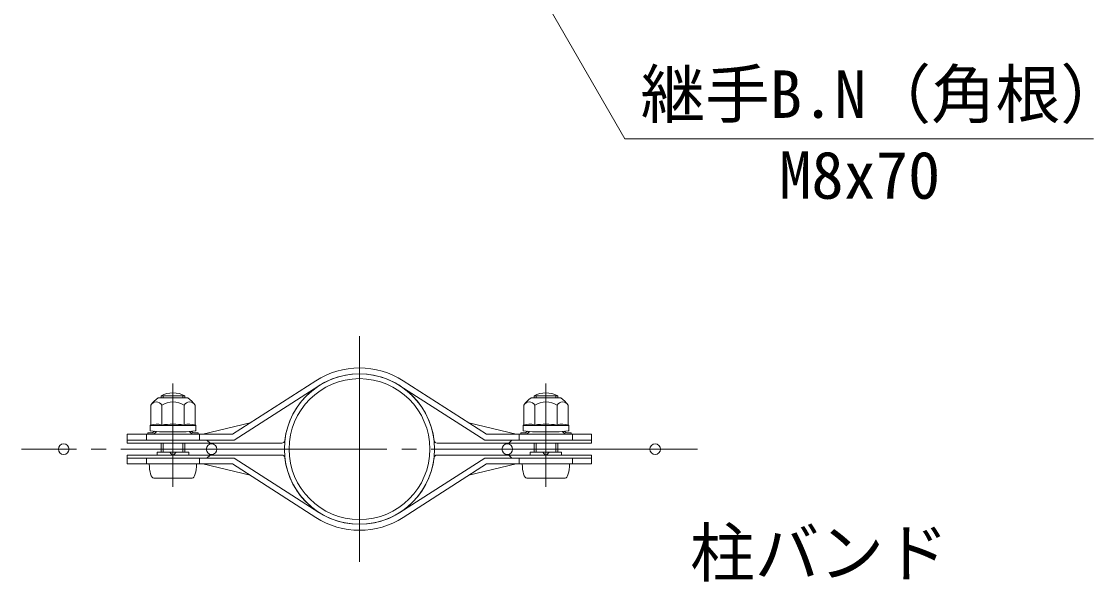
# Model space of a CAD drawing. Units: millimetres, scale not verified. Extents: x -6299 to 6301, y -4455 to 4455.
# Drawn here: x 3839 to 4927, y -38 to 530 of the extents above; entities that cross this region are included whole.
import ezdxf
from ezdxf.enums import TextEntityAlignment as Align

# ---------------------------------------------------------------- set-up
doc = ezdxf.new("R2010")
doc.units = ezdxf.units.MM
doc.header["$LTSCALE"] = 15
doc.linetypes.add('LONG_CHAIN', pattern=[21, 18, -1, 1, -1])
doc.linetypes.add('LONG_DASHED2', pattern=[13, 12, -1])
for name, color, linetype, lineweight in [('0-0_D-STR-TXT', 7, 'Continuous', 9), ('0-3_D-STR2', 7, 'Continuous', 9), ('0-6_D-STR1', 1, 'Continuous', 9), ('0-7_D-BMK', 2, 'LONG_CHAIN', 9), ('0-8_D-STR3', 3, 'Continuous', 9)]:
    doc.layers.add(name, color=color, linetype=linetype, lineweight=lineweight)
doc.styles.add('ＭＳ ゴシック', font='')
doc.styles.get('ＭＳ ゴシック').set_extended_font_data('MS Gothic')

msp = doc.modelspace()

# ---------------------------------------------------------------- linework, layer by layer
at = {"layer": '0-0_D-STR-TXT'}
msp.add_lwpolyline([(4926.93, 410.99), (4451.43, 410.99), (4195.2, 854.81)], dxfattribs=at)
at = {"layer": '0-3_D-STR2'}
for centre in [(3882.2, 96.45), (4032.2, 96.45), (4332.2, 96.45), (4482.2, 96.45)]:
    msp.add_circle(centre, 5.4, dxfattribs=at)
at = {"layer": '0-6_D-STR1'}
for radius in [76.2, 71.4]:
    msp.add_circle((4182.2, 96.45), radius, dxfattribs=at)
at = {"layer": '0-7_D-BMK'}
for p, q in [((4182.2, 210.75), (4182.2, -17.85)), ((3993.01, 58.37), (3993.01, 162.84)), ((4371.38, 58.37), (4371.38, 162.84)), ((4525.1, 96.45), (3839.3, 96.45))]:
    msp.add_line(p, q, dxfattribs=at)
at = {"layer": '0-8_D-STR3'}
for p, q in [((4053.26, 111.49), (4137.87, 165.68)), ((4311.13, 111.49), (4226.52, 165.68)), ((3978.01, 148.39), (4008.01, 148.39)), ((3981.01, 148.39), (3981.01, 150.41)), ((3981.01, 150.41), (4005.01, 150.41)), ((3983.04, 148.39), (3983.04, 150.41)), ((4002.97, 148.39), (4002.97, 150.41)), ((4005.01, 148.39), (4005.01, 150.41)), ((4356.38, 148.39), (4386.38, 148.39)), ((4359.38, 148.39), (4359.38, 150.41)), ((4383.38, 150.41), (4359.38, 150.41)), ((4361.42, 148.39), (4361.42, 150.41)), ((4381.35, 148.39), (4381.35, 150.41)), ((4383.38, 148.39), (4383.38, 150.41)), ((3970.49, 140.88), (3970.49, 120.79)), ((3981.75, 140.88), (3981.75, 120.49)), ((4004.26, 140.88), (4004.26, 120.49)), ((4015.52, 140.88), (4015.52, 120.79)), ((4348.87, 140.88), (4348.87, 120.79)), ((4360.13, 140.88), (4360.13, 120.49)), ((4382.64, 140.88), (4382.64, 120.49)), ((4393.9, 140.88), (4393.9, 120.79)), ((3969.76, 120.36), (3969.76, 115.36)), ((3993.01, 120.49), (3969.83, 120.49)), ((3970.49, 120.79), (3969.98, 120.65)), ((3993.01, 120.49), (4016.18, 120.49)), ((4016.26, 120.29), (4016.26, 115.36)), ((4023.35, 111.49), (4071.2, 122.98)), ((4341.04, 111.49), (4293.2, 122.98)), ((4348.13, 120.36), (4348.13, 115.36)), ((4371.38, 120.49), (4348.21, 120.49)), ((4348.87, 120.79), (4348.36, 120.65)), ((4371.38, 120.49), (4394.56, 120.49)), ((4394.63, 120.29), (4394.63, 115.36)), ((4053.26, 111.49), (3946.67, 111.49)), ((3946.67, 111.49), (3946.67, 102.49)), ((3966, 111.49), (3966, 105.49)), ((3966, 111.49), (3966, 105.49)), ((3967.51, 112.99), (3971.83, 112.99)), ((3967.51, 112.99), (3967.51, 111.49)), ((3967.51, 111.49), (3971.83, 111.49)), ((3979.51, 113.89), (3970.02, 115.06)), ((3972.7, 113.27), (3974.44, 114.52)), ((3973.57, 112.05), (3976.6, 114.21)), ((3979.51, 113.89), (4006.51, 113.89)), ((4006.51, 113.89), (4015.99, 115.06)), ((4012.44, 112.05), (4009.42, 114.21)), ((4013.31, 113.27), (4011.57, 114.52)), ((4014.19, 111.49), (4018.51, 111.49)), ((4020.01, 111.49), (4020.01, 105.49)), ((4020.01, 111.49), (4020.01, 105.49)), ((4344.38, 111.49), (4344.38, 105.49)), ((4345.88, 112.99), (4350.2, 112.99)), ((4345.88, 112.99), (4345.88, 111.49)), ((4345.88, 111.49), (4350.2, 111.49)), ((4357.88, 113.89), (4348.4, 115.06)), ((4351.08, 113.27), (4352.82, 114.52)), ((4351.95, 112.05), (4354.97, 114.21)), ((4357.88, 113.89), (4384.88, 113.89)), ((4384.88, 113.89), (4394.37, 115.06)), ((4390.82, 112.05), (4387.8, 114.21)), ((4391.69, 113.27), (4389.95, 114.52)), ((4392.57, 111.49), (4396.88, 111.49)), ((4398.39, 111.49), (4398.39, 105.49)), ((4103.46, 102.49), (3946.67, 102.49)), ((3981.01, 93.41), (3981.01, 102.49)), ((3983.04, 93.41), (3983.04, 102.49)), ((4002.97, 93.41), (4002.97, 102.49)), ((4005.01, 93.41), (4005.01, 102.49)), ((4027.51, 105.49), (4030.63, 102.49)), ((4260.93, 102.49), (4417.72, 102.49)), ((4336.88, 105.49), (4333.76, 102.49)), ((4359.38, 93.41), (4359.38, 102.49)), ((4361.42, 93.41), (4361.42, 102.49)), ((4381.35, 93.41), (4381.35, 102.49)), ((4383.38, 93.41), (4383.38, 102.49)), ((4103.46, 90.41), (3946.67, 90.41)), ((3946.67, 81.41), (3946.67, 90.41)), ((3966, 81.41), (3966, 87.41)), ((3977.05, 93.41), (4008.96, 93.41)), ((3977.05, 93.41), (3977.05, 90.41)), ((3989.82, 93.41), (3992.37, 90.41)), ((3993.64, 90.41), (3996.19, 93.41)), ((4008.96, 93.41), (4008.96, 90.41)), ((4020.01, 81.41), (4020.01, 87.41)), ((4020.01, 81.41), (4020.01, 87.41)), ((4027.51, 87.41), (4030.63, 90.41)), ((4260.93, 90.41), (4417.72, 90.41)), ((4336.88, 87.41), (4333.76, 90.41)), ((4344.38, 81.41), (4344.38, 87.41)), ((4355.43, 93.41), (4387.34, 93.41)), ((4355.43, 93.41), (4355.43, 90.41)), ((4368.2, 93.41), (4370.75, 90.41)), ((4372.02, 90.41), (4374.57, 93.41)), ((4387.34, 93.41), (4387.34, 90.41)), ((4398.39, 81.41), (4398.39, 87.41)), ((4053.26, 81.41), (3946.67, 81.41)), ((3969.01, 81.41), (4017.01, 81.41)), ((4023.35, 81.41), (4071.2, 69.92)), ((4053.26, 81.41), (4137.87, 27.23)), ((4311.13, 81.41), (4226.52, 27.23)), ((4341.04, 81.41), (4293.2, 69.92)), ((4347.38, 81.41), (4395.38, 81.41)), ((3973.51, 67.01), (4012.51, 67.01)), ((4351.88, 67.01), (4390.88, 67.01))]:
    msp.add_line(p, q, dxfattribs=at)
at = {"layer": '0-8_D-STR3', "linetype": 'LONG_DASHED2'}
for p, q in [((4055.01, 105.49), (4141.1, 160.62)), ((4309.38, 105.49), (4223.29, 160.62)), ((4055.01, 105.49), (3946.67, 105.49)), ((4309.38, 105.49), (4417.72, 105.49)), ((4055.01, 87.41), (3946.67, 87.41)), ((4055.01, 87.41), (4141.1, 32.28)), ((4309.38, 87.41), (4223.29, 32.28)), ((4309.38, 87.41), (4417.72, 87.41))]:
    msp.add_line(p, q, dxfattribs=at)
at = {"layer": '0-8_D-STR3'}
for points in [[(4014.19, 112.99), (4018.51, 112.99), (4018.51, 111.49)], [(4311.13, 111.49), (4417.72, 111.49), (4417.72, 102.49)], [(4392.57, 112.99), (4396.88, 112.99), (4396.88, 111.49)], [(4311.13, 81.41), (4417.72, 81.41), (4417.72, 90.41)]]:
    msp.add_lwpolyline(points, dxfattribs=at)
for centre, radius, start, end in [((4182.2, 96.45), 82.2, 57.3664, 122.6336), ((4182.2, 96.45), 76.2, 6.55535, 173.44465), ((3993.01, 127.91), 25.5, 61.92751, 118.07249), ((4371.38, 127.91), 25.5, 61.92751, 118.07249), ((3990.77, 128.07), 24, 122.13463, 147.68315), ((3976.12, 137.83), 6.4, 28.45309, 151.54691), ((3993.01, 123.6), 20.62, 90, 123.09348), ((3993.01, 123.6), 20.62, 56.90652, 90), ((4009.89, 137.83), 6.4, 28.45309, 151.54691), ((3995.24, 128.07), 24, 32.31685, 57.86537), ((4369.15, 128.07), 24, 122.13463, 147.68315), ((4354.5, 137.83), 6.4, 28.45309, 151.54691), ((4371.38, 123.6), 20.62, 90, 123.09348), ((4371.38, 123.6), 20.62, 56.90652, 90), ((4388.27, 137.83), 6.4, 28.45309, 151.54691), ((4373.62, 128.07), 24, 32.31685, 57.86537), ((3970.06, 120.36), 0.3, 105, 180), ((3976.12, 105.85), 15.97, 69.37322, 112.7756), ((3993.01, 58.22), 63.57, 90, 100.20031), ((3993.01, 58.22), 63.57, 79.79969, 90), ((4009.89, 105.85), 15.97, 67.2244, 110.62678), ((4015.96, 120.29), 0.3, 0, 67.2244), ((4348.43, 120.36), 0.3, 105, 180), ((4354.5, 105.85), 15.97, 69.37322, 112.7756), ((4371.38, 58.22), 63.57, 90, 100.20031), ((4371.38, 58.22), 63.57, 79.79969, 90), ((4388.27, 105.85), 15.97, 67.2244, 110.62678), ((4394.33, 120.29), 0.3, 0, 67.2244), ((3970.06, 115.36), 0.3, 180, 263), ((3971.83, 114.49), 1.5, 270, 305.53768), ((3971.83, 114.49), 3, 270, 305.53768), ((3977.47, 112.99), 1.5, 123.43373, 125.53768), ((4008.54, 112.99), 1.5, 54.46232, 56.56627), ((4014.19, 114.49), 3, 234.46232, 270), ((4014.19, 114.49), 1.5, 234.46232, 270), ((4015.96, 115.36), 0.3, 277, 0), ((4348.43, 115.36), 0.3, 180, 263), ((4350.2, 114.49), 1.5, 270, 305.53768), ((4350.2, 114.49), 3, 270, 305.53768), ((4355.85, 112.99), 1.5, 123.43373, 125.53768), ((4386.92, 112.99), 1.5, 54.46232, 56.56627), ((4392.57, 114.49), 3, 234.46232, 270), ((4392.57, 114.49), 1.5, 234.46232, 270), ((4394.33, 115.36), 0.3, 277, 0), ((4103.51, 105.49), 3, 268.91908, 353.44465), ((4260.88, 105.49), 3, 186.55535, 271.08092), ((4103.51, 87.41), 3, 6.55535, 91.08092), ((4182.2, 96.45), 76.2, 186.55535, 353.44465), ((4260.88, 87.41), 3, 88.91908, 173.44465), ((4182.2, 96.45), 82.2, 237.3664, 302.6336)]:
    msp.add_arc(centre, radius, start, end, dxfattribs=at)
for centre, start_param, end_param in [((3973.51, 81.41), 1.5707963, 3.1415927), ((4012.51, 81.41), 3.1415927, 4.712389), ((4351.88, 81.41), 1.5707963, 3.1415927), ((4390.88, 81.41), 3.1415927, 4.712389)]:
    msp.add_ellipse(centre, major_axis=(0, 14.4), ratio=0.3125, start_param=start_param, end_param=end_param, dxfattribs=at)

# ---------------------------------------------------------------- texts
at = {"layer": '0-0_D-STR-TXT', "style": 'ＭＳ ゴシック'}
for s, p in [('継手B.N（角根）', (4467.33, 417.74)), ('M8x70', (4607.96, 335.74)), ('柱バンド', (4517.64, -46.99))]:
    msp.add_text(s, height=48.06, dxfattribs=at).set_placement(p, align=Align.BOTTOM_LEFT)

doc.saveas('drawing.dxf')
